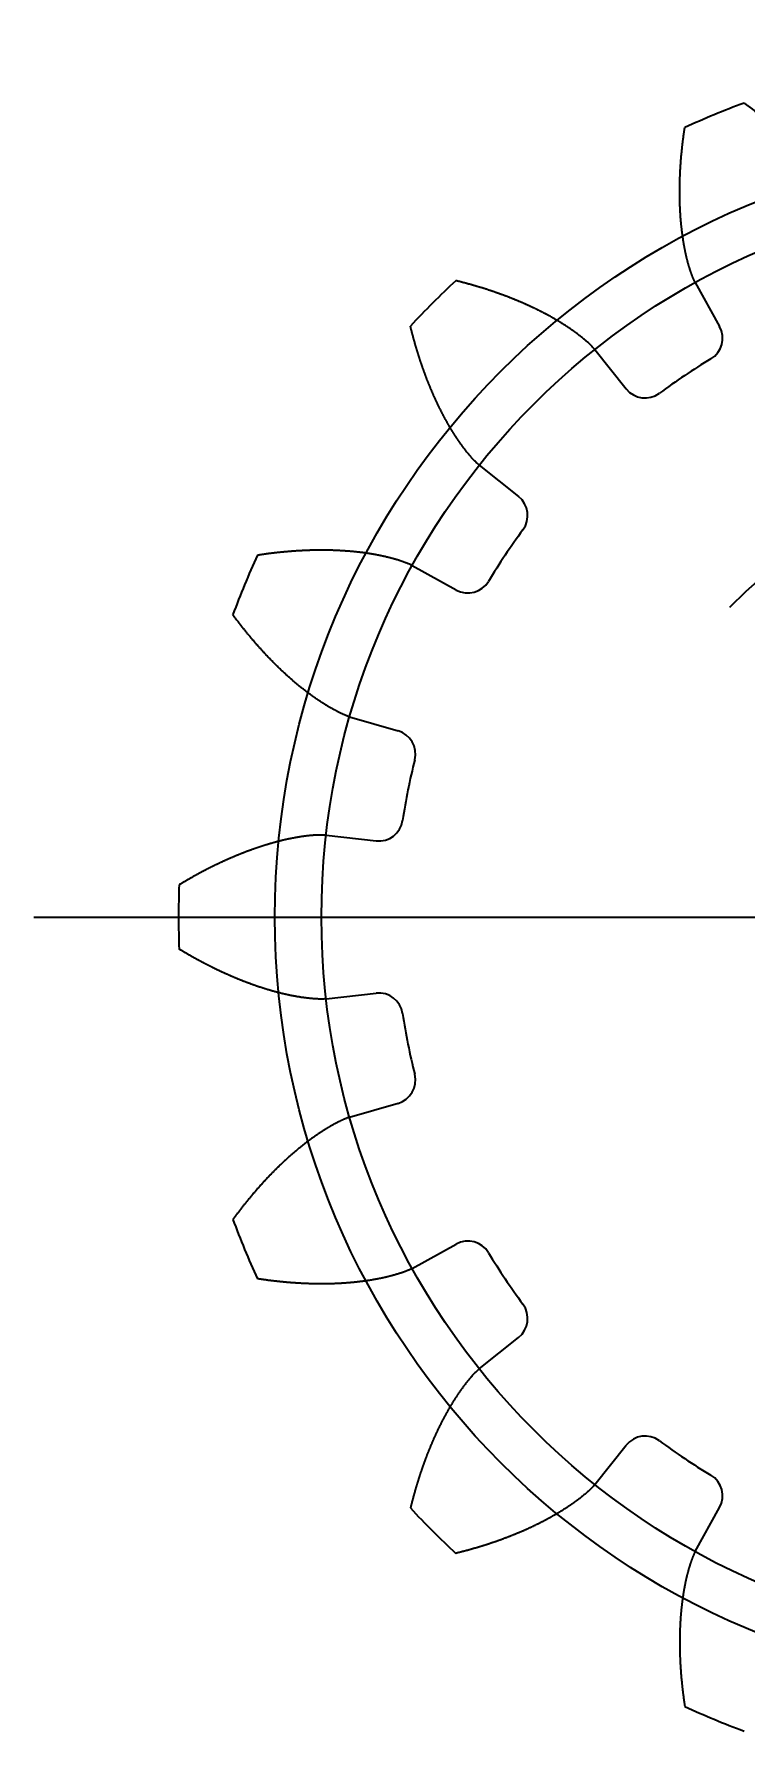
# Model space of a CAD drawing. Header units: millimetres. Extents: x 2331 to 2507, y 1421 to 1555.
# Drawn here: x 2388.41 to 2403.15, y 1510.18 to 1545.36 of the extents above; entities that cross this region are included whole.
import ezdxf

# ---------------------------------------------------------------- set-up
doc = ezdxf.new("R2010")
doc.units = ezdxf.units.MM
doc.header["$LTSCALE"] = 0.1
doc.styles.get("Standard").update_dxf_attribs({"font": 'arial.ttf'})
doc.dimstyles.new('ISO-25', dxfattribs={"dimtxt": 2.5, "dimasz": 2.5, "dimexe": 1.25, "dimexo": 0.625, "dimtad": 1, "dimtxsty": 'Standard', "dimcen": 2.5, "dimadec": 0, "dimazin": 0, "dimtfac": 1, "dimtmove": 0, "dimatfit": 3, "dimfxl": 0, "dimarcsym": 0})

# ---------------------------------------------------------------- blocks, each defined once
blk = doc.blocks.new('*D28')
at = {"color": 0, "lineweight": -2, "transparency": 16777216}
blk.add_line((2414.969, 1534.365), (2419.904, 1530.616), dxfattribs=at)
for start, end in [(84.375, 104.375), (52.7787, 84.375), (53.0804, 68.7277), (120.0223, 135.6696)]:
    blk.add_arc((2409.414, 1527.052), 9.183, start, end, dxfattribs=at)
at = {"color": 0, "transparency": 16777216}
for points in [[(2404.663, 1535.389), (2404.977, 1534.617), (2407.135, 1535.947)], [(2412.649, 1535.204), (2412.843, 1536.015), (2410.314, 1536.191)]]:
    blk.add_solid(points, dxfattribs=at)
at = {"layer": 'Defpoints', "color": 0, "transparency": 16777216}
for p in [(2411.217, 1545.357), (2405.682, 1541.617), (2408.183, 1536.152), (2409.414, 1527.052), (2409.414, 1527.052)]:
    blk.add_point(p, dxfattribs=at)
at = {"color": 0, "transparency": 16777216, "insert": (2418.587, 1534.004), "char_height": 2.5, "attachment_point": 5, "rotation": 322.7787}
blk.add_mtext('20°', dxfattribs=at)

msp = doc.modelspace()

# ---------------------------------------------------------------- linework, layer by layer
for p, q in [((2402.13, 1540.205), (2402.636, 1539.292)), ((2400.051, 1538.815), (2400.701, 1537.999)), ((2397.651, 1536.416), (2398.468, 1535.766)), ((2396.262, 1534.337), (2397.175, 1533.831)), ((2394.963, 1531.202), (2395.967, 1530.914)), ((2394.475, 1528.749), (2395.513, 1528.631)), ((2388.414, 1527.052), (2430.414, 1527.052)), ((2394.475, 1525.356), (2395.513, 1525.473)), ((2394.963, 1522.903), (2395.967, 1523.191)), ((2396.262, 1519.768), (2397.175, 1520.274)), ((2397.651, 1517.688), (2398.468, 1518.339)), ((2400.051, 1515.289), (2400.701, 1516.106)), ((2402.13, 1513.9), (2402.636, 1514.813))]:
    msp.add_line(p, q)
for radius in [16, 15.035]:
    msp.add_circle((2409.414, 1527.052), radius)
for centre, radius, start, end in [((2409.414, 1527.052), 18, 110.381, 114.619), ((2409.414, 1527.052), 18, 132.881, 137.119), ((2402.199, 1539.049), 0.5, 301.0257, 28.979), ((2409.414, 1527.052), 13.5, 121.0257, 126.4743), ((2401.092, 1538.31), 0.5, 218.521, 306.4743), ((2398.157, 1535.375), 0.5, 323.5257, 51.479), ((2409.414, 1527.052), 13.5, 143.5257, 148.9743), ((2409.414, 1527.052), 18, 155.381, 159.619), ((2397.417, 1534.268), 0.5, 241.021, 328.9743), ((2395.829, 1530.433), 0.5, 346.0257, 73.979), ((2409.414, 1527.052), 13.5, 166.0257, 171.4743), ((2395.569, 1529.128), 0.5, 263.521, 351.4743), ((2409.414, 1527.052), 18, 177.881, 182.119), ((2395.569, 1524.977), 0.5, 8.5257, 96.479), ((2409.414, 1527.052), 13.5, 188.5257, 193.9743), ((2395.829, 1523.671), 0.5, 286.021, 13.9743), ((2409.414, 1527.052), 18, 200.381, 204.619), ((2397.417, 1519.836), 0.5, 31.0257, 118.979), ((2409.414, 1527.052), 13.5, 211.0257, 216.4743), ((2398.157, 1518.73), 0.5, 308.521, 36.4743), ((2401.092, 1515.794), 0.5, 53.5257, 141.479), ((2409.414, 1527.052), 13.5, 233.5257, 238.9743), ((2402.199, 1515.055), 0.5, 331.021, 58.9743), ((2409.414, 1527.052), 18, 222.881, 227.119), ((2409.414, 1527.052), 18, 245.381, 249.619)]:
    msp.add_arc(centre, radius, start, end)
for points in [[(2405.265, 1541.503), (2405.259, 1541.522), (2405.252, 1541.541), (2405.245, 1541.56), (2405.237, 1541.579), (2405.23, 1541.597), (2405.222, 1541.616), (2405.214, 1541.635), (2405.206, 1541.653), (2405.197, 1541.671), (2405.188, 1541.69), (2405.18, 1541.708), (2405.171, 1541.726), (2405.162, 1541.745), (2405.152, 1541.763), (2405.143, 1541.781), (2405.134, 1541.799), (2405.124, 1541.817), (2405.114, 1541.835), (2405.104, 1541.853), (2405.094, 1541.871), (2405.084, 1541.889), (2405.074, 1541.907), (2405.063, 1541.925), (2405.053, 1541.942), (2405.042, 1541.96), (2405.032, 1541.978), (2405.021, 1541.996), (2405.01, 1542.013), (2404.999, 1542.031), (2404.988, 1542.049), (2404.977, 1542.066), (2404.965, 1542.084), (2404.954, 1542.101), (2404.942, 1542.119), (2404.931, 1542.136), (2404.919, 1542.154), (2404.907, 1542.171), (2404.896, 1542.188), (2404.884, 1542.206), (2404.872, 1542.223), (2404.859, 1542.24), (2404.847, 1542.258), (2404.835, 1542.275), (2404.822, 1542.292), (2404.81, 1542.309), (2404.797, 1542.326), (2404.785, 1542.343), (2404.772, 1542.36), (2404.759, 1542.377), (2404.746, 1542.394), (2404.733, 1542.411), (2404.72, 1542.428), (2404.707, 1542.445), (2404.694, 1542.462), (2404.681, 1542.479), (2404.667, 1542.496), (2404.654, 1542.513), (2404.64, 1542.53), (2404.627, 1542.546), (2404.613, 1542.563), (2404.599, 1542.58), (2404.585, 1542.596), (2404.571, 1542.613), (2404.557, 1542.63), (2404.543, 1542.646), (2404.529, 1542.663), (2404.515, 1542.679), (2404.501, 1542.696), (2404.486, 1542.712), (2404.472, 1542.729), (2404.457, 1542.745), (2404.443, 1542.762), (2404.428, 1542.778), (2404.413, 1542.794), (2404.399, 1542.811), (2404.384, 1542.827), (2404.369, 1542.843), (2404.354, 1542.86), (2404.339, 1542.876), (2404.324, 1542.892), (2404.308, 1542.908), (2404.293, 1542.924), (2404.278, 1542.94), (2404.262, 1542.956), (2404.247, 1542.972), (2404.231, 1542.988), (2404.216, 1543.004), (2404.2, 1543.02), (2404.184, 1543.036), (2404.169, 1543.052), (2404.153, 1543.068), (2404.137, 1543.084), (2404.121, 1543.1), (2404.105, 1543.116), (2404.089, 1543.131), (2404.072, 1543.147), (2404.056, 1543.163), (2404.04, 1543.178), (2404.023, 1543.194), (2404.007, 1543.21), (2403.99, 1543.225), (2403.974, 1543.241), (2403.957, 1543.256), (2403.941, 1543.272), (2403.924, 1543.287), (2403.907, 1543.303), (2403.89, 1543.318), (2403.873, 1543.334), (2403.856, 1543.349), (2403.839, 1543.364), (2403.822, 1543.38), (2403.805, 1543.395), (2403.787, 1543.41), (2403.77, 1543.425), (2403.753, 1543.441), (2403.735, 1543.456), (2403.718, 1543.471), (2403.7, 1543.486), (2403.682, 1543.501), (2403.665, 1543.516), (2403.647, 1543.531), (2403.629, 1543.546), (2403.611, 1543.561), (2403.593, 1543.576), (2403.575, 1543.591), (2403.557, 1543.606), (2403.539, 1543.621), (2403.521, 1543.636), (2403.503, 1543.65), (2403.485, 1543.665), (2403.466, 1543.68), (2403.448, 1543.694), (2403.429, 1543.709), (2403.411, 1543.724), (2403.392, 1543.738), (2403.374, 1543.753), (2403.355, 1543.767), (2403.336, 1543.782), (2403.317, 1543.796), (2403.299, 1543.811), (2403.28, 1543.825), (2403.261, 1543.84), (2403.242, 1543.854), (2403.223, 1543.868), (2403.203, 1543.883), (2403.184, 1543.897), (2403.165, 1543.911), (2403.146, 1543.925)], [(2402.13, 1540.205), (2402.121, 1540.223), (2402.112, 1540.241), (2402.104, 1540.259), (2402.096, 1540.278), (2402.088, 1540.296), (2402.081, 1540.315), (2402.073, 1540.334), (2402.066, 1540.353), (2402.059, 1540.372), (2402.052, 1540.391), (2402.046, 1540.41), (2402.039, 1540.429), (2402.032, 1540.448), (2402.026, 1540.468), (2402.02, 1540.487), (2402.014, 1540.507), (2402.008, 1540.526), (2402.002, 1540.546), (2401.996, 1540.566), (2401.991, 1540.586), (2401.985, 1540.605), (2401.98, 1540.625), (2401.975, 1540.645), (2401.969, 1540.665), (2401.964, 1540.685), (2401.959, 1540.705), (2401.954, 1540.726), (2401.95, 1540.746), (2401.945, 1540.766), (2401.94, 1540.786), (2401.936, 1540.807), (2401.931, 1540.827), (2401.927, 1540.848), (2401.923, 1540.868), (2401.919, 1540.889), (2401.915, 1540.909), (2401.911, 1540.93), (2401.907, 1540.95), (2401.903, 1540.971), (2401.899, 1540.992), (2401.896, 1541.013), (2401.892, 1541.034), (2401.889, 1541.054), (2401.885, 1541.075), (2401.882, 1541.096), (2401.879, 1541.117), (2401.876, 1541.138), (2401.873, 1541.159), (2401.87, 1541.181), (2401.867, 1541.202), (2401.864, 1541.223), (2401.861, 1541.244), (2401.858, 1541.265), (2401.856, 1541.287), (2401.853, 1541.308), (2401.851, 1541.329), (2401.848, 1541.351), (2401.846, 1541.372), (2401.844, 1541.394), (2401.842, 1541.415), (2401.84, 1541.437), (2401.838, 1541.458), (2401.836, 1541.48), (2401.834, 1541.502), (2401.832, 1541.523), (2401.83, 1541.545), (2401.829, 1541.567), (2401.827, 1541.589), (2401.826, 1541.61), (2401.824, 1541.632), (2401.823, 1541.654), (2401.822, 1541.676), (2401.82, 1541.698), (2401.819, 1541.72), (2401.818, 1541.742), (2401.817, 1541.764), (2401.816, 1541.786), (2401.815, 1541.808), (2401.814, 1541.83), (2401.814, 1541.852), (2401.813, 1541.875), (2401.812, 1541.897), (2401.812, 1541.919), (2401.811, 1541.941), (2401.811, 1541.963), (2401.811, 1541.986), (2401.81, 1542.008), (2401.81, 1542.031), (2401.81, 1542.053), (2401.81, 1542.075), (2401.81, 1542.098), (2401.81, 1542.12), (2401.81, 1542.143), (2401.81, 1542.165), (2401.811, 1542.188), (2401.811, 1542.21), (2401.811, 1542.233), (2401.812, 1542.256), (2401.812, 1542.278), (2401.813, 1542.301), (2401.814, 1542.324), (2401.814, 1542.346), (2401.815, 1542.369), (2401.816, 1542.392), (2401.817, 1542.415), (2401.818, 1542.438), (2401.819, 1542.46), (2401.82, 1542.483), (2401.821, 1542.506), (2401.822, 1542.529), (2401.824, 1542.552), (2401.825, 1542.575), (2401.826, 1542.598), (2401.828, 1542.621), (2401.83, 1542.644), (2401.831, 1542.667), (2401.833, 1542.69), (2401.835, 1542.713), (2401.836, 1542.736), (2401.838, 1542.76), (2401.84, 1542.783), (2401.842, 1542.806), (2401.844, 1542.829), (2401.846, 1542.852), (2401.849, 1542.876), (2401.851, 1542.899), (2401.853, 1542.922), (2401.855, 1542.946), (2401.858, 1542.969), (2401.86, 1542.992), (2401.863, 1543.016), (2401.866, 1543.039), (2401.868, 1543.062), (2401.871, 1543.086), (2401.874, 1543.109), (2401.877, 1543.133), (2401.88, 1543.156), (2401.883, 1543.18), (2401.886, 1543.203), (2401.889, 1543.227), (2401.892, 1543.25), (2401.895, 1543.274), (2401.898, 1543.298), (2401.902, 1543.321), (2401.905, 1543.345), (2401.909, 1543.369), (2401.912, 1543.392), (2401.916, 1543.416)], [(2400.051, 1538.815), (2400.038, 1538.831), (2400.024, 1538.845), (2400.01, 1538.86), (2399.996, 1538.875), (2399.982, 1538.889), (2399.968, 1538.903), (2399.953, 1538.917), (2399.938, 1538.931), (2399.924, 1538.945), (2399.909, 1538.958), (2399.893, 1538.972), (2399.878, 1538.985), (2399.863, 1538.999), (2399.847, 1539.012), (2399.832, 1539.025), (2399.816, 1539.038), (2399.8, 1539.051), (2399.784, 1539.064), (2399.768, 1539.077), (2399.752, 1539.09), (2399.736, 1539.102), (2399.72, 1539.115), (2399.703, 1539.128), (2399.687, 1539.14), (2399.67, 1539.152), (2399.653, 1539.165), (2399.637, 1539.177), (2399.62, 1539.189), (2399.603, 1539.201), (2399.586, 1539.213), (2399.569, 1539.225), (2399.552, 1539.237), (2399.534, 1539.249), (2399.517, 1539.261), (2399.5, 1539.272), (2399.482, 1539.284), (2399.465, 1539.295), (2399.447, 1539.307), (2399.429, 1539.318), (2399.412, 1539.33), (2399.394, 1539.341), (2399.376, 1539.352), (2399.358, 1539.363), (2399.34, 1539.375), (2399.322, 1539.386), (2399.304, 1539.397), (2399.285, 1539.408), (2399.267, 1539.419), (2399.249, 1539.429), (2399.23, 1539.44), (2399.212, 1539.451), (2399.193, 1539.462), (2399.175, 1539.472), (2399.156, 1539.483), (2399.137, 1539.493), (2399.118, 1539.504), (2399.1, 1539.514), (2399.081, 1539.524), (2399.062, 1539.535), (2399.043, 1539.545), (2399.023, 1539.555), (2399.004, 1539.565), (2398.985, 1539.575), (2398.966, 1539.585), (2398.946, 1539.595), (2398.927, 1539.605), (2398.908, 1539.615), (2398.888, 1539.625), (2398.869, 1539.634), (2398.849, 1539.644), (2398.829, 1539.654), (2398.809, 1539.663), (2398.79, 1539.673), (2398.77, 1539.682), (2398.75, 1539.692), (2398.73, 1539.701), (2398.71, 1539.71), (2398.69, 1539.72), (2398.67, 1539.729), (2398.65, 1539.738), (2398.629, 1539.747), (2398.609, 1539.756), (2398.589, 1539.765), (2398.568, 1539.774), (2398.548, 1539.783), (2398.527, 1539.792), (2398.507, 1539.801), (2398.486, 1539.81), (2398.466, 1539.818), (2398.445, 1539.827), (2398.424, 1539.835), (2398.403, 1539.844), (2398.383, 1539.852), (2398.362, 1539.861), (2398.341, 1539.869), (2398.32, 1539.878), (2398.299, 1539.886), (2398.278, 1539.894), (2398.257, 1539.902), (2398.235, 1539.911), (2398.214, 1539.919), (2398.193, 1539.927), (2398.172, 1539.935), (2398.15, 1539.943), (2398.129, 1539.95), (2398.107, 1539.958), (2398.086, 1539.966), (2398.064, 1539.974), (2398.043, 1539.981), (2398.021, 1539.989), (2397.999, 1539.997), (2397.978, 1540.004), (2397.956, 1540.012), (2397.934, 1540.019), (2397.912, 1540.027), (2397.89, 1540.034), (2397.868, 1540.041), (2397.846, 1540.048), (2397.824, 1540.056), (2397.802, 1540.063), (2397.78, 1540.07), (2397.758, 1540.077), (2397.735, 1540.084), (2397.713, 1540.091), (2397.691, 1540.098), (2397.668, 1540.104), (2397.646, 1540.111), (2397.624, 1540.118), (2397.601, 1540.125), (2397.579, 1540.131), (2397.556, 1540.138), (2397.533, 1540.144), (2397.511, 1540.151), (2397.488, 1540.157), (2397.465, 1540.164), (2397.442, 1540.17), (2397.42, 1540.176), (2397.397, 1540.182), (2397.374, 1540.189), (2397.351, 1540.195), (2397.328, 1540.201), (2397.305, 1540.207), (2397.282, 1540.213), (2397.259, 1540.219), (2397.236, 1540.225), (2397.212, 1540.231), (2397.189, 1540.236), (2397.166, 1540.242)], [(2397.651, 1536.416), (2397.636, 1536.429), (2397.621, 1536.443), (2397.606, 1536.456), (2397.592, 1536.47), (2397.578, 1536.485), (2397.564, 1536.499), (2397.55, 1536.513), (2397.536, 1536.528), (2397.522, 1536.543), (2397.508, 1536.558), (2397.495, 1536.573), (2397.481, 1536.588), (2397.468, 1536.604), (2397.455, 1536.619), (2397.441, 1536.635), (2397.428, 1536.651), (2397.415, 1536.666), (2397.402, 1536.682), (2397.39, 1536.698), (2397.377, 1536.714), (2397.364, 1536.731), (2397.352, 1536.747), (2397.339, 1536.763), (2397.327, 1536.78), (2397.314, 1536.797), (2397.302, 1536.813), (2397.29, 1536.83), (2397.278, 1536.847), (2397.266, 1536.864), (2397.253, 1536.881), (2397.242, 1536.898), (2397.23, 1536.915), (2397.218, 1536.932), (2397.206, 1536.949), (2397.194, 1536.967), (2397.183, 1536.984), (2397.171, 1537.002), (2397.16, 1537.019), (2397.148, 1537.037), (2397.137, 1537.055), (2397.126, 1537.073), (2397.114, 1537.091), (2397.103, 1537.109), (2397.092, 1537.127), (2397.081, 1537.145), (2397.07, 1537.163), (2397.059, 1537.181), (2397.048, 1537.199), (2397.037, 1537.218), (2397.026, 1537.236), (2397.016, 1537.255), (2397.005, 1537.273), (2396.994, 1537.292), (2396.984, 1537.311), (2396.973, 1537.329), (2396.963, 1537.348), (2396.953, 1537.367), (2396.942, 1537.386), (2396.932, 1537.405), (2396.922, 1537.424), (2396.912, 1537.443), (2396.901, 1537.462), (2396.891, 1537.482), (2396.881, 1537.501), (2396.871, 1537.52), (2396.862, 1537.54), (2396.852, 1537.559), (2396.842, 1537.579), (2396.832, 1537.598), (2396.822, 1537.618), (2396.813, 1537.637), (2396.803, 1537.657), (2396.794, 1537.677), (2396.784, 1537.697), (2396.775, 1537.717), (2396.765, 1537.737), (2396.756, 1537.757), (2396.747, 1537.777), (2396.738, 1537.797), (2396.729, 1537.817), (2396.719, 1537.837), (2396.71, 1537.858), (2396.701, 1537.878), (2396.692, 1537.898), (2396.684, 1537.919), (2396.675, 1537.939), (2396.666, 1537.96), (2396.657, 1537.98), (2396.648, 1538.001), (2396.64, 1538.022), (2396.631, 1538.042), (2396.623, 1538.063), (2396.614, 1538.084), (2396.606, 1538.105), (2396.597, 1538.126), (2396.589, 1538.147), (2396.581, 1538.168), (2396.572, 1538.189), (2396.564, 1538.21), (2396.556, 1538.231), (2396.548, 1538.253), (2396.54, 1538.274), (2396.532, 1538.295), (2396.524, 1538.316), (2396.516, 1538.338), (2396.508, 1538.359), (2396.501, 1538.381), (2396.493, 1538.402), (2396.485, 1538.424), (2396.478, 1538.446), (2396.47, 1538.467), (2396.462, 1538.489), (2396.455, 1538.511), (2396.448, 1538.533), (2396.44, 1538.555), (2396.433, 1538.577), (2396.426, 1538.599), (2396.418, 1538.621), (2396.411, 1538.643), (2396.404, 1538.665), (2396.397, 1538.687), (2396.39, 1538.709), (2396.383, 1538.731), (2396.376, 1538.754), (2396.369, 1538.776), (2396.362, 1538.798), (2396.355, 1538.821), (2396.349, 1538.843), (2396.342, 1538.866), (2396.335, 1538.888), (2396.329, 1538.911), (2396.322, 1538.933), (2396.316, 1538.956), (2396.309, 1538.979), (2396.303, 1539.001), (2396.297, 1539.024), (2396.29, 1539.047), (2396.284, 1539.07), (2396.278, 1539.093), (2396.272, 1539.116), (2396.266, 1539.139), (2396.26, 1539.162), (2396.254, 1539.185), (2396.248, 1539.208), (2396.242, 1539.231), (2396.236, 1539.254), (2396.23, 1539.278), (2396.225, 1539.301)], [(2396.262, 1534.337), (2396.244, 1534.346), (2396.226, 1534.354), (2396.207, 1534.363), (2396.189, 1534.371), (2396.17, 1534.378), (2396.152, 1534.386), (2396.133, 1534.393), (2396.114, 1534.4), (2396.095, 1534.407), (2396.076, 1534.414), (2396.057, 1534.421), (2396.037, 1534.428), (2396.018, 1534.434), (2395.999, 1534.44), (2395.979, 1534.447), (2395.96, 1534.453), (2395.94, 1534.459), (2395.921, 1534.465), (2395.901, 1534.47), (2395.881, 1534.476), (2395.861, 1534.481), (2395.841, 1534.487), (2395.821, 1534.492), (2395.801, 1534.497), (2395.781, 1534.502), (2395.761, 1534.507), (2395.741, 1534.512), (2395.721, 1534.517), (2395.701, 1534.522), (2395.68, 1534.526), (2395.66, 1534.531), (2395.64, 1534.535), (2395.619, 1534.539), (2395.599, 1534.544), (2395.578, 1534.548), (2395.557, 1534.552), (2395.537, 1534.556), (2395.516, 1534.56), (2395.495, 1534.564), (2395.475, 1534.567), (2395.454, 1534.571), (2395.433, 1534.574), (2395.412, 1534.578), (2395.391, 1534.581), (2395.37, 1534.585), (2395.349, 1534.588), (2395.328, 1534.591), (2395.307, 1534.594), (2395.286, 1534.597), (2395.265, 1534.6), (2395.244, 1534.603), (2395.222, 1534.606), (2395.201, 1534.608), (2395.18, 1534.611), (2395.159, 1534.613), (2395.137, 1534.616), (2395.116, 1534.618), (2395.094, 1534.62), (2395.073, 1534.623), (2395.051, 1534.625), (2395.03, 1534.627), (2395.008, 1534.629), (2394.987, 1534.631), (2394.965, 1534.633), (2394.943, 1534.635), (2394.922, 1534.636), (2394.9, 1534.638), (2394.878, 1534.639), (2394.856, 1534.641), (2394.834, 1534.642), (2394.813, 1534.644), (2394.791, 1534.645), (2394.769, 1534.646), (2394.747, 1534.647), (2394.725, 1534.649), (2394.703, 1534.65), (2394.681, 1534.65), (2394.659, 1534.651), (2394.636, 1534.652), (2394.614, 1534.653), (2394.592, 1534.654), (2394.57, 1534.654), (2394.548, 1534.655), (2394.525, 1534.655), (2394.503, 1534.656), (2394.481, 1534.656), (2394.459, 1534.656), (2394.436, 1534.656), (2394.414, 1534.657), (2394.391, 1534.657), (2394.369, 1534.657), (2394.346, 1534.657), (2394.324, 1534.656), (2394.301, 1534.656), (2394.279, 1534.656), (2394.256, 1534.656), (2394.234, 1534.655), (2394.211, 1534.655), (2394.188, 1534.654), (2394.166, 1534.654), (2394.143, 1534.653), (2394.12, 1534.652), (2394.097, 1534.652), (2394.075, 1534.651), (2394.052, 1534.65), (2394.029, 1534.649), (2394.006, 1534.648), (2393.983, 1534.647), (2393.96, 1534.645), (2393.937, 1534.644), (2393.915, 1534.643), (2393.892, 1534.642), (2393.869, 1534.64), (2393.846, 1534.639), (2393.823, 1534.637), (2393.799, 1534.635), (2393.776, 1534.634), (2393.753, 1534.632), (2393.73, 1534.63), (2393.707, 1534.628), (2393.684, 1534.626), (2393.661, 1534.624), (2393.637, 1534.622), (2393.614, 1534.62), (2393.591, 1534.618), (2393.568, 1534.616), (2393.544, 1534.614), (2393.521, 1534.611), (2393.498, 1534.609), (2393.474, 1534.606), (2393.451, 1534.604), (2393.428, 1534.601), (2393.404, 1534.598), (2393.381, 1534.596), (2393.357, 1534.593), (2393.334, 1534.59), (2393.31, 1534.587), (2393.287, 1534.584), (2393.263, 1534.581), (2393.24, 1534.578), (2393.216, 1534.575), (2393.193, 1534.571), (2393.169, 1534.568), (2393.145, 1534.565), (2393.122, 1534.561), (2393.098, 1534.558), (2393.074, 1534.554), (2393.051, 1534.551)], [(2394.963, 1531.202), (2394.944, 1531.208), (2394.925, 1531.215), (2394.907, 1531.222), (2394.888, 1531.229), (2394.869, 1531.237), (2394.851, 1531.245), (2394.832, 1531.253), (2394.814, 1531.261), (2394.795, 1531.27), (2394.777, 1531.278), (2394.759, 1531.287), (2394.74, 1531.296), (2394.722, 1531.305), (2394.704, 1531.314), (2394.686, 1531.324), (2394.668, 1531.333), (2394.65, 1531.343), (2394.632, 1531.353), (2394.614, 1531.362), (2394.596, 1531.372), (2394.578, 1531.383), (2394.56, 1531.393), (2394.542, 1531.403), (2394.524, 1531.414), (2394.506, 1531.424), (2394.489, 1531.435), (2394.471, 1531.446), (2394.453, 1531.457), (2394.436, 1531.468), (2394.418, 1531.479), (2394.4, 1531.49), (2394.383, 1531.501), (2394.365, 1531.513), (2394.348, 1531.524), (2394.33, 1531.536), (2394.313, 1531.547), (2394.296, 1531.559), (2394.278, 1531.571), (2394.261, 1531.583), (2394.244, 1531.595), (2394.226, 1531.607), (2394.209, 1531.619), (2394.192, 1531.632), (2394.175, 1531.644), (2394.158, 1531.657), (2394.14, 1531.669), (2394.123, 1531.682), (2394.106, 1531.695), (2394.089, 1531.707), (2394.072, 1531.72), (2394.055, 1531.733), (2394.038, 1531.746), (2394.021, 1531.76), (2394.004, 1531.773), (2393.987, 1531.786), (2393.971, 1531.799), (2393.954, 1531.813), (2393.937, 1531.826), (2393.92, 1531.84), (2393.904, 1531.854), (2393.887, 1531.868), (2393.87, 1531.881), (2393.853, 1531.895), (2393.837, 1531.909), (2393.82, 1531.923), (2393.804, 1531.937), (2393.787, 1531.952), (2393.771, 1531.966), (2393.754, 1531.98), (2393.738, 1531.995), (2393.721, 1532.009), (2393.705, 1532.024), (2393.688, 1532.038), (2393.672, 1532.053), (2393.656, 1532.068), (2393.64, 1532.083), (2393.623, 1532.098), (2393.607, 1532.113), (2393.591, 1532.128), (2393.575, 1532.143), (2393.558, 1532.158), (2393.542, 1532.173), (2393.526, 1532.189), (2393.51, 1532.204), (2393.494, 1532.22), (2393.478, 1532.235), (2393.462, 1532.251), (2393.446, 1532.266), (2393.43, 1532.282), (2393.414, 1532.298), (2393.398, 1532.314), (2393.383, 1532.33), (2393.367, 1532.346), (2393.351, 1532.362), (2393.335, 1532.378), (2393.32, 1532.394), (2393.304, 1532.41), (2393.288, 1532.427), (2393.272, 1532.443), (2393.257, 1532.46), (2393.241, 1532.476), (2393.226, 1532.493), (2393.21, 1532.509), (2393.195, 1532.526), (2393.179, 1532.543), (2393.164, 1532.56), (2393.148, 1532.577), (2393.133, 1532.594), (2393.118, 1532.611), (2393.102, 1532.628), (2393.087, 1532.645), (2393.072, 1532.662), (2393.056, 1532.679), (2393.041, 1532.697), (2393.026, 1532.714), (2393.011, 1532.731), (2392.996, 1532.749), (2392.981, 1532.767), (2392.965, 1532.784), (2392.95, 1532.802), (2392.935, 1532.82), (2392.92, 1532.837), (2392.905, 1532.855), (2392.891, 1532.873), (2392.876, 1532.891), (2392.861, 1532.909), (2392.846, 1532.927), (2392.831, 1532.946), (2392.816, 1532.964), (2392.802, 1532.982), (2392.787, 1533), (2392.772, 1533.019), (2392.758, 1533.037), (2392.743, 1533.056), (2392.728, 1533.074), (2392.714, 1533.093), (2392.699, 1533.112), (2392.685, 1533.13), (2392.67, 1533.149), (2392.656, 1533.168), (2392.641, 1533.187), (2392.627, 1533.206), (2392.613, 1533.225), (2392.598, 1533.244), (2392.584, 1533.263), (2392.57, 1533.282), (2392.555, 1533.302), (2392.541, 1533.321)], [(2394.475, 1528.749), (2394.455, 1528.75), (2394.435, 1528.751), (2394.415, 1528.752), (2394.395, 1528.752), (2394.375, 1528.752), (2394.355, 1528.752), (2394.335, 1528.752), (2394.314, 1528.751), (2394.294, 1528.75), (2394.274, 1528.75), (2394.254, 1528.748), (2394.233, 1528.747), (2394.213, 1528.746), (2394.193, 1528.744), (2394.172, 1528.742), (2394.152, 1528.741), (2394.132, 1528.739), (2394.111, 1528.736), (2394.091, 1528.734), (2394.07, 1528.732), (2394.05, 1528.729), (2394.029, 1528.727), (2394.009, 1528.724), (2393.989, 1528.721), (2393.968, 1528.718), (2393.948, 1528.715), (2393.927, 1528.712), (2393.907, 1528.708), (2393.886, 1528.705), (2393.866, 1528.702), (2393.845, 1528.698), (2393.825, 1528.694), (2393.804, 1528.69), (2393.783, 1528.686), (2393.763, 1528.682), (2393.742, 1528.678), (2393.722, 1528.674), (2393.701, 1528.67), (2393.681, 1528.665), (2393.66, 1528.661), (2393.639, 1528.656), (2393.619, 1528.651), (2393.598, 1528.647), (2393.577, 1528.642), (2393.557, 1528.637), (2393.536, 1528.632), (2393.516, 1528.627), (2393.495, 1528.621), (2393.474, 1528.616), (2393.454, 1528.611), (2393.433, 1528.605), (2393.412, 1528.6), (2393.392, 1528.594), (2393.371, 1528.588), (2393.35, 1528.582), (2393.33, 1528.576), (2393.309, 1528.57), (2393.288, 1528.564), (2393.267, 1528.558), (2393.247, 1528.552), (2393.226, 1528.546), (2393.205, 1528.539), (2393.185, 1528.533), (2393.164, 1528.526), (2393.143, 1528.519), (2393.122, 1528.513), (2393.102, 1528.506), (2393.081, 1528.499), (2393.06, 1528.492), (2393.04, 1528.485), (2393.019, 1528.478), (2392.998, 1528.471), (2392.977, 1528.464), (2392.957, 1528.456), (2392.936, 1528.449), (2392.915, 1528.441), (2392.894, 1528.434), (2392.874, 1528.426), (2392.853, 1528.418), (2392.832, 1528.411), (2392.811, 1528.403), (2392.791, 1528.395), (2392.77, 1528.387), (2392.749, 1528.379), (2392.729, 1528.371), (2392.708, 1528.362), (2392.687, 1528.354), (2392.666, 1528.346), (2392.646, 1528.337), (2392.625, 1528.329), (2392.604, 1528.32), (2392.583, 1528.311), (2392.563, 1528.303), (2392.542, 1528.294), (2392.521, 1528.285), (2392.5, 1528.276), (2392.48, 1528.267), (2392.459, 1528.258), (2392.438, 1528.249), (2392.417, 1528.24), (2392.397, 1528.23), (2392.376, 1528.221), (2392.355, 1528.212), (2392.335, 1528.202), (2392.314, 1528.192), (2392.293, 1528.183), (2392.272, 1528.173), (2392.252, 1528.163), (2392.231, 1528.153), (2392.21, 1528.144), (2392.19, 1528.134), (2392.169, 1528.124), (2392.148, 1528.113), (2392.127, 1528.103), (2392.107, 1528.093), (2392.086, 1528.083), (2392.065, 1528.072), (2392.045, 1528.062), (2392.024, 1528.051), (2392.003, 1528.041), (2391.983, 1528.03), (2391.962, 1528.019), (2391.941, 1528.009), (2391.921, 1527.998), (2391.9, 1527.987), (2391.879, 1527.976), (2391.859, 1527.965), (2391.838, 1527.954), (2391.818, 1527.942), (2391.797, 1527.931), (2391.776, 1527.92), (2391.756, 1527.909), (2391.735, 1527.897), (2391.714, 1527.886), (2391.694, 1527.874), (2391.673, 1527.862), (2391.653, 1527.851), (2391.632, 1527.839), (2391.612, 1527.827), (2391.591, 1527.815), (2391.57, 1527.803), (2391.55, 1527.791), (2391.529, 1527.779), (2391.509, 1527.767), (2391.488, 1527.755), (2391.468, 1527.743), (2391.447, 1527.73), (2391.427, 1527.718)], [(2394.475, 1525.356), (2394.455, 1525.354), (2394.435, 1525.353), (2394.415, 1525.352), (2394.395, 1525.352), (2394.375, 1525.352), (2394.355, 1525.352), (2394.335, 1525.353), (2394.314, 1525.353), (2394.294, 1525.354), (2394.274, 1525.355), (2394.254, 1525.356), (2394.233, 1525.357), (2394.213, 1525.359), (2394.193, 1525.36), (2394.172, 1525.362), (2394.152, 1525.364), (2394.132, 1525.366), (2394.111, 1525.368), (2394.091, 1525.37), (2394.07, 1525.373), (2394.05, 1525.375), (2394.029, 1525.378), (2394.009, 1525.381), (2393.989, 1525.383), (2393.968, 1525.386), (2393.948, 1525.389), (2393.927, 1525.393), (2393.907, 1525.396), (2393.886, 1525.399), (2393.866, 1525.403), (2393.845, 1525.407), (2393.825, 1525.41), (2393.804, 1525.414), (2393.783, 1525.418), (2393.763, 1525.422), (2393.742, 1525.426), (2393.722, 1525.43), (2393.701, 1525.435), (2393.681, 1525.439), (2393.66, 1525.444), (2393.639, 1525.448), (2393.619, 1525.453), (2393.598, 1525.458), (2393.577, 1525.463), (2393.557, 1525.468), (2393.536, 1525.473), (2393.516, 1525.478), (2393.495, 1525.483), (2393.474, 1525.488), (2393.454, 1525.494), (2393.433, 1525.499), (2393.412, 1525.505), (2393.392, 1525.511), (2393.371, 1525.516), (2393.35, 1525.522), (2393.33, 1525.528), (2393.309, 1525.534), (2393.288, 1525.54), (2393.267, 1525.546), (2393.247, 1525.553), (2393.226, 1525.559), (2393.205, 1525.565), (2393.185, 1525.572), (2393.164, 1525.578), (2393.143, 1525.585), (2393.122, 1525.592), (2393.102, 1525.598), (2393.081, 1525.605), (2393.06, 1525.612), (2393.04, 1525.619), (2393.019, 1525.626), (2392.998, 1525.634), (2392.977, 1525.641), (2392.957, 1525.648), (2392.936, 1525.656), (2392.915, 1525.663), (2392.894, 1525.671), (2392.874, 1525.678), (2392.853, 1525.686), (2392.832, 1525.694), (2392.811, 1525.702), (2392.791, 1525.71), (2392.77, 1525.718), (2392.749, 1525.726), (2392.729, 1525.734), (2392.708, 1525.742), (2392.687, 1525.75), (2392.666, 1525.759), (2392.646, 1525.767), (2392.625, 1525.776), (2392.604, 1525.784), (2392.583, 1525.793), (2392.563, 1525.802), (2392.542, 1525.811), (2392.521, 1525.819), (2392.5, 1525.828), (2392.48, 1525.837), (2392.459, 1525.846), (2392.438, 1525.856), (2392.417, 1525.865), (2392.397, 1525.874), (2392.376, 1525.883), (2392.355, 1525.893), (2392.335, 1525.902), (2392.314, 1525.912), (2392.293, 1525.922), (2392.272, 1525.931), (2392.252, 1525.941), (2392.231, 1525.951), (2392.21, 1525.961), (2392.19, 1525.971), (2392.169, 1525.981), (2392.148, 1525.991), (2392.127, 1526.001), (2392.107, 1526.011), (2392.086, 1526.022), (2392.065, 1526.032), (2392.045, 1526.043), (2392.024, 1526.053), (2392.003, 1526.064), (2391.983, 1526.074), (2391.962, 1526.085), (2391.941, 1526.096), (2391.921, 1526.107), (2391.9, 1526.118), (2391.879, 1526.129), (2391.859, 1526.14), (2391.838, 1526.151), (2391.818, 1526.162), (2391.797, 1526.173), (2391.776, 1526.184), (2391.756, 1526.196), (2391.735, 1526.207), (2391.714, 1526.219), (2391.694, 1526.23), (2391.673, 1526.242), (2391.653, 1526.254), (2391.632, 1526.265), (2391.612, 1526.277), (2391.591, 1526.289), (2391.57, 1526.301), (2391.55, 1526.313), (2391.529, 1526.325), (2391.509, 1526.337), (2391.488, 1526.35), (2391.468, 1526.362), (2391.447, 1526.374), (2391.427, 1526.387)], [(2394.963, 1522.903), (2394.944, 1522.896), (2394.925, 1522.89), (2394.907, 1522.883), (2394.888, 1522.875), (2394.869, 1522.868), (2394.851, 1522.86), (2394.832, 1522.852), (2394.814, 1522.843), (2394.795, 1522.835), (2394.777, 1522.826), (2394.759, 1522.817), (2394.74, 1522.809), (2394.722, 1522.799), (2394.704, 1522.79), (2394.686, 1522.781), (2394.668, 1522.771), (2394.65, 1522.762), (2394.632, 1522.752), (2394.614, 1522.742), (2394.596, 1522.732), (2394.578, 1522.722), (2394.56, 1522.712), (2394.542, 1522.701), (2394.524, 1522.691), (2394.506, 1522.68), (2394.489, 1522.669), (2394.471, 1522.659), (2394.453, 1522.648), (2394.436, 1522.637), (2394.418, 1522.626), (2394.4, 1522.614), (2394.383, 1522.603), (2394.365, 1522.592), (2394.348, 1522.58), (2394.33, 1522.569), (2394.313, 1522.557), (2394.296, 1522.545), (2394.278, 1522.533), (2394.261, 1522.521), (2394.244, 1522.509), (2394.226, 1522.497), (2394.209, 1522.485), (2394.192, 1522.473), (2394.175, 1522.46), (2394.158, 1522.448), (2394.14, 1522.435), (2394.123, 1522.423), (2394.106, 1522.41), (2394.089, 1522.397), (2394.072, 1522.384), (2394.055, 1522.371), (2394.038, 1522.358), (2394.021, 1522.345), (2394.004, 1522.332), (2393.987, 1522.318), (2393.971, 1522.305), (2393.954, 1522.291), (2393.937, 1522.278), (2393.92, 1522.264), (2393.904, 1522.251), (2393.887, 1522.237), (2393.87, 1522.223), (2393.853, 1522.209), (2393.837, 1522.195), (2393.82, 1522.181), (2393.804, 1522.167), (2393.787, 1522.153), (2393.771, 1522.138), (2393.754, 1522.124), (2393.738, 1522.11), (2393.721, 1522.095), (2393.705, 1522.081), (2393.688, 1522.066), (2393.672, 1522.051), (2393.656, 1522.036), (2393.64, 1522.022), (2393.623, 1522.007), (2393.607, 1521.992), (2393.591, 1521.977), (2393.575, 1521.961), (2393.558, 1521.946), (2393.542, 1521.931), (2393.526, 1521.916), (2393.51, 1521.9), (2393.494, 1521.885), (2393.478, 1521.869), (2393.462, 1521.854), (2393.446, 1521.838), (2393.43, 1521.822), (2393.414, 1521.806), (2393.398, 1521.791), (2393.383, 1521.775), (2393.367, 1521.759), (2393.351, 1521.743), (2393.335, 1521.726), (2393.32, 1521.71), (2393.304, 1521.694), (2393.288, 1521.678), (2393.272, 1521.661), (2393.257, 1521.645), (2393.241, 1521.628), (2393.226, 1521.612), (2393.21, 1521.595), (2393.195, 1521.578), (2393.179, 1521.562), (2393.164, 1521.545), (2393.148, 1521.528), (2393.133, 1521.511), (2393.118, 1521.494), (2393.102, 1521.477), (2393.087, 1521.46), (2393.072, 1521.442), (2393.056, 1521.425), (2393.041, 1521.408), (2393.026, 1521.39), (2393.011, 1521.373), (2392.996, 1521.355), (2392.981, 1521.338), (2392.965, 1521.32), (2392.95, 1521.303), (2392.935, 1521.285), (2392.92, 1521.267), (2392.905, 1521.249), (2392.891, 1521.231), (2392.876, 1521.213), (2392.861, 1521.195), (2392.846, 1521.177), (2392.831, 1521.159), (2392.816, 1521.141), (2392.802, 1521.122), (2392.787, 1521.104), (2392.772, 1521.086), (2392.758, 1521.067), (2392.743, 1521.049), (2392.728, 1521.03), (2392.714, 1521.012), (2392.699, 1520.993), (2392.685, 1520.974), (2392.67, 1520.955), (2392.656, 1520.936), (2392.641, 1520.917), (2392.627, 1520.899), (2392.613, 1520.879), (2392.598, 1520.86), (2392.584, 1520.841), (2392.57, 1520.822), (2392.555, 1520.803), (2392.541, 1520.784)], [(2396.262, 1519.768), (2396.244, 1519.759), (2396.226, 1519.75), (2396.207, 1519.742), (2396.189, 1519.734), (2396.17, 1519.726), (2396.152, 1519.719), (2396.133, 1519.711), (2396.114, 1519.704), (2396.095, 1519.697), (2396.076, 1519.69), (2396.057, 1519.683), (2396.037, 1519.677), (2396.018, 1519.67), (2395.999, 1519.664), (2395.979, 1519.658), (2395.96, 1519.652), (2395.94, 1519.646), (2395.921, 1519.64), (2395.901, 1519.634), (2395.881, 1519.629), (2395.861, 1519.623), (2395.841, 1519.618), (2395.821, 1519.612), (2395.801, 1519.607), (2395.781, 1519.602), (2395.761, 1519.597), (2395.741, 1519.592), (2395.721, 1519.587), (2395.701, 1519.583), (2395.68, 1519.578), (2395.66, 1519.574), (2395.64, 1519.569), (2395.619, 1519.565), (2395.599, 1519.561), (2395.578, 1519.557), (2395.557, 1519.553), (2395.537, 1519.549), (2395.516, 1519.545), (2395.495, 1519.541), (2395.475, 1519.537), (2395.454, 1519.534), (2395.433, 1519.53), (2395.412, 1519.526), (2395.391, 1519.523), (2395.37, 1519.52), (2395.349, 1519.517), (2395.328, 1519.513), (2395.307, 1519.51), (2395.286, 1519.507), (2395.265, 1519.504), (2395.244, 1519.502), (2395.222, 1519.499), (2395.201, 1519.496), (2395.18, 1519.494), (2395.159, 1519.491), (2395.137, 1519.489), (2395.116, 1519.486), (2395.094, 1519.484), (2395.073, 1519.482), (2395.051, 1519.48), (2395.03, 1519.477), (2395.008, 1519.475), (2394.987, 1519.474), (2394.965, 1519.472), (2394.943, 1519.47), (2394.922, 1519.468), (2394.9, 1519.467), (2394.878, 1519.465), (2394.856, 1519.463), (2394.834, 1519.462), (2394.813, 1519.461), (2394.791, 1519.459), (2394.769, 1519.458), (2394.747, 1519.457), (2394.725, 1519.456), (2394.703, 1519.455), (2394.681, 1519.454), (2394.659, 1519.453), (2394.636, 1519.452), (2394.614, 1519.452), (2394.592, 1519.451), (2394.57, 1519.45), (2394.548, 1519.45), (2394.525, 1519.449), (2394.503, 1519.449), (2394.481, 1519.448), (2394.459, 1519.448), (2394.436, 1519.448), (2394.414, 1519.448), (2394.391, 1519.448), (2394.369, 1519.448), (2394.346, 1519.448), (2394.324, 1519.448), (2394.301, 1519.448), (2394.279, 1519.448), (2394.256, 1519.449), (2394.234, 1519.449), (2394.211, 1519.45), (2394.188, 1519.45), (2394.166, 1519.451), (2394.143, 1519.451), (2394.12, 1519.452), (2394.097, 1519.453), (2394.075, 1519.454), (2394.052, 1519.455), (2394.029, 1519.456), (2394.006, 1519.457), (2393.983, 1519.458), (2393.96, 1519.459), (2393.937, 1519.46), (2393.915, 1519.461), (2393.892, 1519.463), (2393.869, 1519.464), (2393.846, 1519.466), (2393.823, 1519.467), (2393.799, 1519.469), (2393.776, 1519.471), (2393.753, 1519.472), (2393.73, 1519.474), (2393.707, 1519.476), (2393.684, 1519.478), (2393.661, 1519.48), (2393.637, 1519.482), (2393.614, 1519.484), (2393.591, 1519.486), (2393.568, 1519.489), (2393.544, 1519.491), (2393.521, 1519.493), (2393.498, 1519.496), (2393.474, 1519.498), (2393.451, 1519.501), (2393.428, 1519.503), (2393.404, 1519.506), (2393.381, 1519.509), (2393.357, 1519.512), (2393.334, 1519.514), (2393.31, 1519.517), (2393.287, 1519.52), (2393.263, 1519.523), (2393.24, 1519.527), (2393.216, 1519.53), (2393.193, 1519.533), (2393.169, 1519.536), (2393.145, 1519.54), (2393.122, 1519.543), (2393.098, 1519.547), (2393.074, 1519.55), (2393.051, 1519.554)], [(2397.651, 1517.688), (2397.636, 1517.675), (2397.621, 1517.662), (2397.606, 1517.648), (2397.592, 1517.634), (2397.578, 1517.62), (2397.564, 1517.606), (2397.55, 1517.591), (2397.536, 1517.576), (2397.522, 1517.561), (2397.508, 1517.546), (2397.495, 1517.531), (2397.481, 1517.516), (2397.468, 1517.501), (2397.455, 1517.485), (2397.441, 1517.47), (2397.428, 1517.454), (2397.415, 1517.438), (2397.402, 1517.422), (2397.39, 1517.406), (2397.377, 1517.39), (2397.364, 1517.374), (2397.352, 1517.357), (2397.339, 1517.341), (2397.327, 1517.325), (2397.314, 1517.308), (2397.302, 1517.291), (2397.29, 1517.274), (2397.278, 1517.258), (2397.266, 1517.241), (2397.253, 1517.224), (2397.242, 1517.207), (2397.23, 1517.189), (2397.218, 1517.172), (2397.206, 1517.155), (2397.194, 1517.138), (2397.183, 1517.12), (2397.171, 1517.103), (2397.16, 1517.085), (2397.148, 1517.067), (2397.137, 1517.049), (2397.126, 1517.032), (2397.114, 1517.014), (2397.103, 1516.996), (2397.092, 1516.978), (2397.081, 1516.96), (2397.07, 1516.942), (2397.059, 1516.923), (2397.048, 1516.905), (2397.037, 1516.887), (2397.026, 1516.868), (2397.016, 1516.85), (2397.005, 1516.831), (2396.994, 1516.812), (2396.984, 1516.794), (2396.973, 1516.775), (2396.963, 1516.756), (2396.953, 1516.737), (2396.942, 1516.718), (2396.932, 1516.699), (2396.922, 1516.68), (2396.912, 1516.661), (2396.901, 1516.642), (2396.891, 1516.623), (2396.881, 1516.604), (2396.871, 1516.584), (2396.862, 1516.565), (2396.852, 1516.545), (2396.842, 1516.526), (2396.832, 1516.506), (2396.822, 1516.487), (2396.813, 1516.467), (2396.803, 1516.447), (2396.794, 1516.427), (2396.784, 1516.408), (2396.775, 1516.388), (2396.765, 1516.368), (2396.756, 1516.348), (2396.747, 1516.328), (2396.738, 1516.308), (2396.729, 1516.287), (2396.719, 1516.267), (2396.71, 1516.247), (2396.701, 1516.227), (2396.692, 1516.206), (2396.684, 1516.186), (2396.675, 1516.165), (2396.666, 1516.145), (2396.657, 1516.124), (2396.648, 1516.103), (2396.64, 1516.083), (2396.631, 1516.062), (2396.623, 1516.041), (2396.614, 1516.02), (2396.606, 1515.999), (2396.597, 1515.979), (2396.589, 1515.958), (2396.581, 1515.937), (2396.572, 1515.915), (2396.564, 1515.894), (2396.556, 1515.873), (2396.548, 1515.852), (2396.54, 1515.831), (2396.532, 1515.809), (2396.524, 1515.788), (2396.516, 1515.767), (2396.508, 1515.745), (2396.501, 1515.724), (2396.493, 1515.702), (2396.485, 1515.68), (2396.478, 1515.659), (2396.47, 1515.637), (2396.462, 1515.615), (2396.455, 1515.594), (2396.448, 1515.572), (2396.44, 1515.55), (2396.433, 1515.528), (2396.426, 1515.506), (2396.418, 1515.484), (2396.411, 1515.462), (2396.404, 1515.44), (2396.397, 1515.418), (2396.39, 1515.395), (2396.383, 1515.373), (2396.376, 1515.351), (2396.369, 1515.329), (2396.362, 1515.306), (2396.355, 1515.284), (2396.349, 1515.261), (2396.342, 1515.239), (2396.335, 1515.216), (2396.329, 1515.194), (2396.322, 1515.171), (2396.316, 1515.148), (2396.309, 1515.126), (2396.303, 1515.103), (2396.297, 1515.08), (2396.29, 1515.057), (2396.284, 1515.035), (2396.278, 1515.012), (2396.272, 1514.989), (2396.266, 1514.966), (2396.26, 1514.943), (2396.254, 1514.92), (2396.248, 1514.896), (2396.242, 1514.873), (2396.236, 1514.85), (2396.23, 1514.827), (2396.225, 1514.804)], [(2400.051, 1515.289), (2400.038, 1515.274), (2400.024, 1515.259), (2400.01, 1515.244), (2399.996, 1515.23), (2399.982, 1515.216), (2399.968, 1515.201), (2399.953, 1515.187), (2399.938, 1515.173), (2399.924, 1515.16), (2399.909, 1515.146), (2399.893, 1515.132), (2399.878, 1515.119), (2399.863, 1515.106), (2399.847, 1515.092), (2399.832, 1515.079), (2399.816, 1515.066), (2399.8, 1515.053), (2399.784, 1515.04), (2399.768, 1515.027), (2399.752, 1515.015), (2399.736, 1515.002), (2399.72, 1514.989), (2399.703, 1514.977), (2399.687, 1514.964), (2399.67, 1514.952), (2399.653, 1514.94), (2399.637, 1514.928), (2399.62, 1514.915), (2399.603, 1514.903), (2399.586, 1514.891), (2399.569, 1514.879), (2399.552, 1514.867), (2399.534, 1514.856), (2399.517, 1514.844), (2399.5, 1514.832), (2399.482, 1514.821), (2399.465, 1514.809), (2399.447, 1514.798), (2399.429, 1514.786), (2399.412, 1514.775), (2399.394, 1514.763), (2399.376, 1514.752), (2399.358, 1514.741), (2399.34, 1514.73), (2399.322, 1514.719), (2399.304, 1514.708), (2399.285, 1514.697), (2399.267, 1514.686), (2399.249, 1514.675), (2399.23, 1514.664), (2399.212, 1514.653), (2399.193, 1514.643), (2399.175, 1514.632), (2399.156, 1514.622), (2399.137, 1514.611), (2399.118, 1514.601), (2399.1, 1514.59), (2399.081, 1514.58), (2399.062, 1514.57), (2399.043, 1514.559), (2399.023, 1514.549), (2399.004, 1514.539), (2398.985, 1514.529), (2398.966, 1514.519), (2398.946, 1514.509), (2398.927, 1514.499), (2398.908, 1514.489), (2398.888, 1514.48), (2398.869, 1514.47), (2398.849, 1514.46), (2398.829, 1514.451), (2398.809, 1514.441), (2398.79, 1514.432), (2398.77, 1514.422), (2398.75, 1514.413), (2398.73, 1514.403), (2398.71, 1514.394), (2398.69, 1514.385), (2398.67, 1514.375), (2398.65, 1514.366), (2398.629, 1514.357), (2398.609, 1514.348), (2398.589, 1514.339), (2398.568, 1514.33), (2398.548, 1514.321), (2398.527, 1514.312), (2398.507, 1514.304), (2398.486, 1514.295), (2398.466, 1514.286), (2398.445, 1514.278), (2398.424, 1514.269), (2398.403, 1514.26), (2398.383, 1514.252), (2398.362, 1514.243), (2398.341, 1514.235), (2398.32, 1514.227), (2398.299, 1514.218), (2398.278, 1514.21), (2398.257, 1514.202), (2398.235, 1514.194), (2398.214, 1514.186), (2398.193, 1514.178), (2398.172, 1514.17), (2398.15, 1514.162), (2398.129, 1514.154), (2398.107, 1514.146), (2398.086, 1514.138), (2398.064, 1514.131), (2398.043, 1514.123), (2398.021, 1514.115), (2397.999, 1514.108), (2397.978, 1514.1), (2397.956, 1514.093), (2397.934, 1514.085), (2397.912, 1514.078), (2397.89, 1514.071), (2397.868, 1514.063), (2397.846, 1514.056), (2397.824, 1514.049), (2397.802, 1514.042), (2397.78, 1514.035), (2397.758, 1514.028), (2397.735, 1514.021), (2397.713, 1514.014), (2397.691, 1514.007), (2397.668, 1514), (2397.646, 1513.993), (2397.624, 1513.987), (2397.601, 1513.98), (2397.579, 1513.973), (2397.556, 1513.967), (2397.533, 1513.96), (2397.511, 1513.954), (2397.488, 1513.947), (2397.465, 1513.941), (2397.442, 1513.934), (2397.42, 1513.928), (2397.397, 1513.922), (2397.374, 1513.916), (2397.351, 1513.91), (2397.328, 1513.904), (2397.305, 1513.898), (2397.282, 1513.892), (2397.259, 1513.886), (2397.236, 1513.88), (2397.212, 1513.874), (2397.189, 1513.868), (2397.166, 1513.862)], [(2402.13, 1513.9), (2402.121, 1513.882), (2402.112, 1513.864), (2402.104, 1513.845), (2402.096, 1513.827), (2402.088, 1513.808), (2402.081, 1513.789), (2402.073, 1513.771), (2402.066, 1513.752), (2402.059, 1513.733), (2402.052, 1513.714), (2402.046, 1513.695), (2402.039, 1513.675), (2402.032, 1513.656), (2402.026, 1513.637), (2402.02, 1513.617), (2402.014, 1513.598), (2402.008, 1513.578), (2402.002, 1513.558), (2401.996, 1513.539), (2401.991, 1513.519), (2401.985, 1513.499), (2401.98, 1513.479), (2401.975, 1513.459), (2401.969, 1513.439), (2401.964, 1513.419), (2401.959, 1513.399), (2401.954, 1513.379), (2401.95, 1513.359), (2401.945, 1513.338), (2401.94, 1513.318), (2401.936, 1513.298), (2401.931, 1513.277), (2401.927, 1513.257), (2401.923, 1513.236), (2401.919, 1513.216), (2401.915, 1513.195), (2401.911, 1513.175), (2401.907, 1513.154), (2401.903, 1513.133), (2401.899, 1513.113), (2401.896, 1513.092), (2401.892, 1513.071), (2401.889, 1513.05), (2401.885, 1513.029), (2401.882, 1513.008), (2401.879, 1512.987), (2401.876, 1512.966), (2401.873, 1512.945), (2401.87, 1512.924), (2401.867, 1512.903), (2401.864, 1512.882), (2401.861, 1512.86), (2401.858, 1512.839), (2401.856, 1512.818), (2401.853, 1512.796), (2401.851, 1512.775), (2401.848, 1512.754), (2401.846, 1512.732), (2401.844, 1512.711), (2401.842, 1512.689), (2401.84, 1512.668), (2401.838, 1512.646), (2401.836, 1512.624), (2401.834, 1512.603), (2401.832, 1512.581), (2401.83, 1512.559), (2401.829, 1512.538), (2401.827, 1512.516), (2401.826, 1512.494), (2401.824, 1512.472), (2401.823, 1512.45), (2401.822, 1512.428), (2401.82, 1512.406), (2401.819, 1512.385), (2401.818, 1512.363), (2401.817, 1512.34), (2401.816, 1512.318), (2401.815, 1512.296), (2401.814, 1512.274), (2401.814, 1512.252), (2401.813, 1512.23), (2401.812, 1512.208), (2401.812, 1512.185), (2401.811, 1512.163), (2401.811, 1512.141), (2401.811, 1512.119), (2401.81, 1512.096), (2401.81, 1512.074), (2401.81, 1512.052), (2401.81, 1512.029), (2401.81, 1512.007), (2401.81, 1511.984), (2401.81, 1511.962), (2401.81, 1511.939), (2401.811, 1511.917), (2401.811, 1511.894), (2401.811, 1511.871), (2401.812, 1511.849), (2401.812, 1511.826), (2401.813, 1511.803), (2401.814, 1511.781), (2401.814, 1511.758), (2401.815, 1511.735), (2401.816, 1511.712), (2401.817, 1511.69), (2401.818, 1511.667), (2401.819, 1511.644), (2401.82, 1511.621), (2401.821, 1511.598), (2401.822, 1511.575), (2401.824, 1511.552), (2401.825, 1511.529), (2401.826, 1511.506), (2401.828, 1511.483), (2401.83, 1511.46), (2401.831, 1511.437), (2401.833, 1511.414), (2401.835, 1511.391), (2401.836, 1511.368), (2401.838, 1511.345), (2401.84, 1511.322), (2401.842, 1511.298), (2401.844, 1511.275), (2401.846, 1511.252), (2401.849, 1511.229), (2401.851, 1511.205), (2401.853, 1511.182), (2401.855, 1511.159), (2401.858, 1511.136), (2401.86, 1511.112), (2401.863, 1511.089), (2401.866, 1511.065), (2401.868, 1511.042), (2401.871, 1511.019), (2401.874, 1510.995), (2401.877, 1510.972), (2401.88, 1510.948), (2401.883, 1510.925), (2401.886, 1510.901), (2401.889, 1510.878), (2401.892, 1510.854), (2401.895, 1510.83), (2401.898, 1510.807), (2401.902, 1510.783), (2401.905, 1510.759), (2401.909, 1510.736), (2401.912, 1510.712), (2401.916, 1510.688)]]:
    msp.add_spline(points, degree=3)

# ---------------------------------------------------------------- dimensions: what is measured, and where the dimension line sits
dim = msp.add_angular_dim_2l(base=(2408.183, 1536.152), line1=((2405.682, 1541.617), (2409.414, 1527.052)), line2=((2411.217, 1545.357), (2409.414, 1527.052)), dimstyle='ISO-25')
dim.commit()
dim.dimension.update_dxf_attribs({"geometry": '*D28', "text_midpoint": (2418.587, 1534.004)})

doc.saveas('drawing.dxf')
